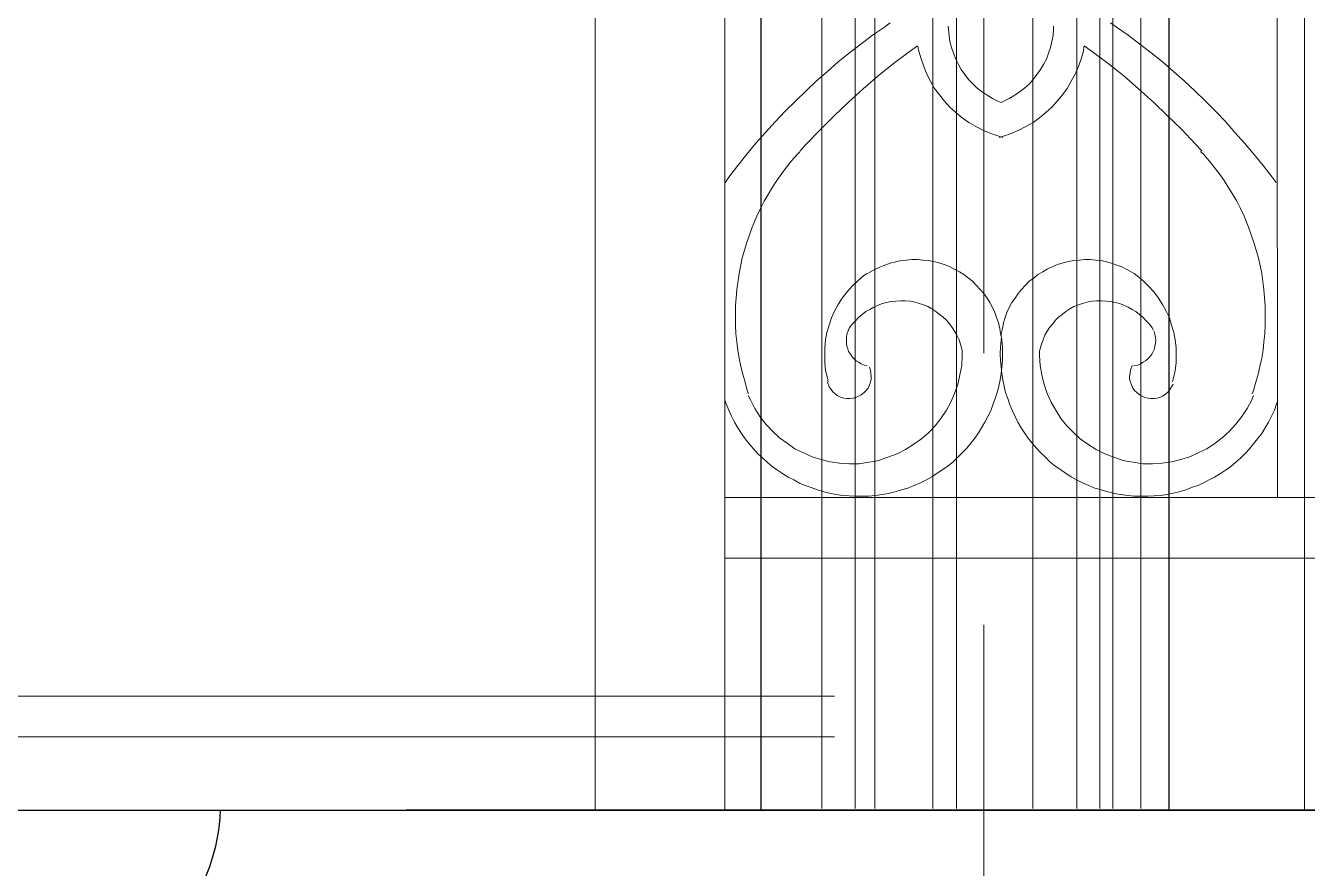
# Model space of a CAD drawing. Header units: millimetres. Extents: x -9564 to 494436, y -140371 to 4257.
# Drawn here: x 109.812 to 110.2838, y 116.9245 to 117.2346 of the extents above; entities that cross this region are included whole.
import ezdxf
from ezdxf.enums import TextEntityAlignment as Align

# ---------------------------------------------------------------- set-up
doc = ezdxf.new("R2010")
doc.units = ezdxf.units.MM
doc.header["$MEASUREMENT"] = 0
doc.linetypes.add('HIDDEN2', pattern=[0.1875, 0.125, -0.0625])
doc.linetypes.add('SLD-Solid', pattern=[0])
for name, color, linetype, lineweight in [('0.05', 252, 'Continuous', 5), ('09-Arsiran', 8, 'Continuous', 5), ('AS', 8, 'HIDDEN2', 5), ('DOOR OPENING', 4, 'SLD-Solid', 5), ('XR-KOP A3_MOZART$0$A-TXTKOP', 3, 'Continuous', 5)]:
    doc.layers.add(name, color=color, linetype=linetype, lineweight=lineweight)
doc.styles.add('HAND', font='ROMAND.SHX', dxfattribs={"width": 0.8, "height": 250})
doc.styles.add('XR-KOP A3_MOZART$0$ROMAND', font='romand.shx', dxfattribs={"height": 2, "bigfont": 'bigfont.shx'})

# ---------------------------------------------------------------- blocks, each defined once
blk = doc.blocks.new('list1')
for p, q in [((331.8055980674274, 201.6592235660553), (331.8055980674274, 198.9592235659134)), ((331.6554798918129, 199.6005266165346), (331.6554798918128, 198.9585264551488))]:
    blk.add_line(p, q)
at = {"layer": '09-Arsiran'}
for p, q in [((331.6778582495441, 201.7869633831278), (331.6778582495441, 198.9592235651025)), ((331.6901499198741, 201.7746717128143), (331.6901499198741, 198.9592235651191)), ((331.6973947253828, 201.7674269073304), (331.6973947253828, 198.9592235651439)), ((331.7187500325284, 201.7460716001744), (331.7187500325284, 198.9592235651337)), ((331.7274355655821, 201.7373860671305), (331.7274355655821, 198.9592235651435)), ((331.7555872937396, 201.709234338997), (331.7555980674274, 198.9592235651673)), ((331.7717086884767, 198.9592235651762), (331.7717086884767, 201.6931129442689)), ((331.78017806593, 201.6846435668244), (331.78017806593, 198.9592235651853)), ((331.7849443163693, 201.6798773163853), (331.7849443163693, 198.9592235659134)), ((331.7953183467238, 201.6695032865366), (331.7952778160196, 198.9592235659134)), ((331.7953183467238, 201.6695032865366), (331.7953183466249, 198.9592235656678))]:
    blk.add_line(p, q, dxfattribs=at)
blk = doc.blocks.new('j1')
at = {"layer": 'DOOR OPENING'}
for p, q in [((342.8303954313553, 201.6592235660553), (342.8303954313553, 198.9585264548883)), ((342.8803954306989, 201.609223565752), (342.8803954306989, 198.9585264547662))]:
    blk.add_line(p, q, dxfattribs=at)
blk = doc.blocks.new('DRHRH')
at = {"layer": '0.05'}
for p, q in [((669.2582979691585, -24.85742022893371), (669.2582979691585, -36.88997646327428)), ((669.8972698563882, -36.88997646327428), (669.8972698563882, -24.85742022893371)), ((669.8972698563882, -35.34618492047682), (669.8972698563882, -24.85742022893371)), ((672.6271806705188, -35.34618492047682), (672.620467982704, -24.85742022893371)), ((670.6858206928343, -33.02283500981366), (670.6276862832726, -33.06298448221204)), ((670.71482457037, -33.00269694637055), (670.6858206928343, -33.02283500981366)), ((671.000810402157, -33.01827544827941), (671.0030901829239, -33.03398060467504)), ((671.0030901829239, -33.03398060467504), (671.0052433092039, -33.06526426297918)), ((671.5190805632126, -33.06526426297918), (671.5213603439804, -33.03398060467504)), ((671.5213603439804, -33.03398060467504), (671.5213603439804, -33.01827544827941)), ((671.8319171462579, -33.02283500981366), (671.8027866142327, -33.00269694637055)), ((671.8899249013327, -33.06298448221204), (671.8319171462579, -33.02283500981366)), ((670.6276862832726, -33.06298448221204), (670.5696785281978, -33.10769351614505)), ((671.0052433092039, -33.06526426297918), (671.0098028707387, -33.09426814051656)), ((671.0098028707387, -33.09426814051656), (671.0165155585535, -33.12327201805357)), ((671.5057818420735, -33.12327201805357), (671.5123678754014, -33.09426814051656)), ((671.5123678754014, -33.09426814051656), (671.5190805632126, -33.06526426297918)), ((671.9480593108945, -33.10769351614505), (671.8899249013327, -33.06298448221204)), ((670.5138238994039, -33.15012276931057), (670.457969270609, -33.19483180324357)), ((670.5696785281978, -33.10769351614505), (670.5138238994039, -33.15012276931057)), ((670.8086755452848, -33.14568986226345), (670.7305297267665, -33.20369761733784)), ((670.84895167217, -33.11655933023931), (670.8086755452848, -33.14568986226345)), ((670.85110479845, -33.11883911100645), (670.8556643599848, -33.14125695521631)), ((670.8556643599848, -33.14125695521631), (670.8668099548465, -33.17912664684795)), ((671.0165155585535, -33.12327201805357), (671.0276611534152, -33.15240255007768)), ((671.0276611534152, -33.15240255007768), (671.0388067482743, -33.18140642761506)), ((671.4856437786291, -33.18140642761506), (671.4967893734918, -33.15240255007768)), ((671.4967893734918, -33.15240255007768), (671.5057818420735, -33.12327201805357)), ((671.6576405720605, -33.17912664684795), (671.6687861669222, -33.14125695521631)), ((671.6687861669222, -33.14125695521631), (671.6710659476892, -33.11883911100645)), ((671.7134952008544, -33.14568986226345), (671.6732190739701, -33.11655933023931)), ((671.79164101937, -33.20369761733784), (671.7134952008544, -33.14568986226345)), ((672.0039139396856, -33.15012276931057), (671.9480593108945, -33.10769351614505)), ((672.0597685684804, -33.19483180324357), (672.0039139396856, -33.15012276931057)), ((670.457969270609, -33.19483180324357), (670.4043944225821, -33.24169396345658)), ((670.7305297267665, -33.20369761733784), (670.6545370345282, -33.26411180766647)), ((670.8668099548465, -33.17912664684795), (670.8802353304734, -33.21712299296635)), ((670.8802353304734, -33.21712299296635), (670.895813832383, -33.2551193390851)), ((671.0388067482743, -33.18140642761506), (671.0522321239039, -33.20825717887209)), ((671.0522321239039, -33.20825717887209), (671.0656574995326, -33.23282814936195)), ((671.4565132466066, -33.23282814936195), (671.4722184030004, -33.20825717887209)), ((671.4722184030004, -33.20825717887209), (671.4856437786291, -33.18140642761506)), ((671.6286366945212, -33.2551193390851), (671.6442151964309, -33.21712299296635)), ((671.6442151964309, -33.21712299296635), (671.6576405720605, -33.17912664684795)), ((671.8676337116083, -33.26411180766647), (671.79164101937, -33.20369761733784)), ((672.1133434165074, -33.24169396345658), (672.0597685684804, -33.19483180324357)), ((670.3506929200682, -33.28868277815636), (670.2993978528082, -33.33782471913648)), ((670.4043944225821, -33.24169396345658), (670.3506929200682, -33.28868277815636)), ((670.6545370345282, -33.26411180766647), (670.5808241230604, -33.32883225055511)), ((670.895813832383, -33.2551193390851), (670.9136721150596, -33.29083590443636)), ((670.9136721150596, -33.29083590443636), (670.9338101785004, -33.3266791242751)), ((671.0656574995326, -33.23282814936195), (671.08351578221, -33.25739911985221)), ((671.08351578221, -33.25739911985221), (671.1013740648839, -33.2819700903421)), ((671.1013740648839, -33.2819700903421), (671.1236652546074, -33.30426128006485)), ((671.4006586178127, -33.30426128006485), (671.4207966812535, -33.2819700903421)), ((671.4207966812535, -33.2819700903421), (671.43865496393, -33.25739911985221)), ((671.43865496393, -33.25739911985221), (671.4565132466066, -33.23282814936195)), ((671.588360567637, -33.3266791242751), (671.6084986310805, -33.29083590443636)), ((671.6084986310805, -33.29083590443636), (671.6286366945212, -33.2551193390851)), ((671.9413466230797, -33.32883225055511), (671.8676337116083, -33.26411180766647)), ((672.167044919024, -33.28868277815636), (672.1133434165074, -33.24169396345658)), ((672.2183399862813, -33.33782471913648), (672.167044919024, -33.28868277815636)), ((670.2993978528082, -33.33782471913648), (670.2479761310613, -33.3869666601166)), ((670.5808241230604, -33.32883225055511), (670.509390992356, -33.39367934793086)), ((670.9338101785004, -33.3266791242751), (670.9583811489917, -33.35783612809212)), ((671.1236652546074, -33.30426128006485), (671.1438033180482, -33.32439934350796)), ((671.1438033180482, -33.32439934350796), (671.1683742885396, -33.34225762618362)), ((671.1683742885396, -33.34225762618362), (671.1929452590282, -33.36011590885926)), ((671.3292254871083, -33.36011590885926), (671.3537964575996, -33.34225762618362)), ((671.3537964575996, -33.34225762618362), (671.3783674280883, -33.32439934350796)), ((671.3783674280883, -33.32439934350796), (671.4006586178127, -33.30426128006485)), ((671.5660693779153, -33.35783612809212), (671.588360567637, -33.3266791242751)), ((672.0150595345474, -33.39367934793086), (671.9413466230797, -33.32883225055511)), ((672.269761708031, -33.3869666601166), (672.2183399862813, -33.33782471913648)), ((670.2479761310613, -33.3869666601166), (670.1965544093143, -33.43826172737639)), ((670.509390992356, -33.39367934793086), (670.4378312071656, -33.46067957158664)), ((670.9583811489917, -33.35783612809212), (670.9829521194804, -33.38911978639663)), ((670.9829521194804, -33.38911978639663), (671.0098028707387, -33.41825031842075)), ((671.0098028707387, -33.41825031842075), (671.0388067482743, -33.44497441519064)), ((671.1929452590282, -33.36011590885926), (671.2197960102865, -33.37582106525485)), ((671.2197960102865, -33.37582106525485), (671.2465201070561, -33.38911978639663)), ((671.2465201070561, -33.38911978639663), (671.2622252634517, -33.39583247421086)), ((671.2622252634517, -33.39583247421086), (671.2756506390813, -33.38911978639663)), ((671.2756506390813, -33.38911978639663), (671.30237473585, -33.37582106525485)), ((671.30237473585, -33.37582106525485), (671.3292254871083, -33.36011590885926)), ((671.4833639978622, -33.44497441519064), (671.5123678754014, -33.41825031842075)), ((671.5123678754014, -33.41825031842075), (671.539218626657, -33.38911978639663)), ((671.539218626657, -33.38911978639663), (671.5660693779153, -33.35783612809212)), ((672.0843395389718, -33.46067957158664), (672.0150595345474, -33.39367934793086)), ((672.3211834297779, -33.43826172737639), (672.269761708031, -33.3869666601166)), ((670.1965544093143, -33.43826172737639), (670.1474124683343, -33.48968344912365)), ((670.4378312071656, -33.46067957158664), (670.3685512027448, -33.52995957600916)), ((671.0388067482743, -33.44497441519064), (671.0700904065804, -33.47182516644801)), ((671.0700904065804, -33.47182516644801), (671.1036538456508, -33.49411635617079)), ((671.4207966812535, -33.49411635617079), (671.4520803395596, -33.47182516644801)), ((671.4520803395596, -33.47182516644801), (671.4833639978622, -33.44497441519064)), ((672.1536195433953, -33.52767979524202), (672.0843395389718, -33.46067957158664)), ((672.3703253707579, -33.48968344912365), (672.3211834297779, -33.43826172737639)), ((670.0982705273543, -33.54338495163802), (670.0514083671421, -33.59695979966492)), ((670.1474124683343, -33.48968344912365), (670.0982705273543, -33.54338495163802)), ((670.3685512027448, -33.52995957600916), (670.3015509790882, -33.59911292594495)), ((671.1036538456508, -33.49411635617079), (671.137090630237, -33.51425441961354)), ((671.137090630237, -33.51425441961354), (671.1728071955874, -33.53211270228954)), ((671.1728071955874, -33.53211270228954), (671.2108035417048, -33.54781785868514)), ((671.3113672044317, -33.54781785868514), (671.3493635505527, -33.53211270228954)), ((671.3493635505527, -33.53211270228954), (671.3850801159031, -33.51425441961354)), ((671.3850801159031, -33.51425441961354), (671.4207966812535, -33.49411635617079)), ((672.2206197670482, -33.59911292594495), (672.1536195433953, -33.52767979524202)), ((672.417187530971, -33.54338495163802), (672.3703253707579, -33.48968344912365)), ((672.46417634567, -33.59695979966492), (672.417187530971, -33.54338495163802)), ((670.0514083671421, -33.59695979966492), (670.0066993332064, -33.65053464769218)), ((670.3015509790882, -33.59911292594495), (670.2702673207848, -33.63495614578366)), ((671.2108035417048, -33.54781785868514), (671.2510796685899, -33.56124323431365)), ((671.2510796685899, -33.56124323431365), (671.2710910775465, -33.56795592212791)), ((671.25323279487, -33.56795592212791), (671.2733708583144, -33.56124323431365)), ((671.2733708583144, -33.56124323431365), (671.3113672044317, -33.54781785868514)), ((672.2541832061213, -33.63495614578366), (672.2206197670482, -33.59911292594495)), ((672.5110385058822, -33.65053464769218), (672.46417634567, -33.59695979966492)), ((670.0066993332064, -33.65053464769218), (669.9619902992742, -33.70638927648656)), ((670.2546888188751, -33.65281442845929), (670.2278380676169, -33.68409808676381)), ((670.2702673207848, -33.6371092720637), (670.2546888188751, -33.65281442845929)), ((672.2630490202171, -33.65281442845929), (672.2474705183074, -33.6371092720637)), ((672.2898997714726, -33.68409808676381), (672.2630490202171, -33.65281442845929)), ((672.5557475398152, -33.70638927648656), (672.5110385058822, -33.65053464769218)), ((669.9619902992742, -33.70638927648656), (669.9172812653421, -33.76452368604808)), ((670.2032670971291, -33.71538174506793), (670.1786961266378, -33.74666540337208)), ((670.2278380676169, -33.68409808676381), (670.2032670971291, -33.71538174506793)), ((672.3144707419631, -33.71538174506793), (672.2898997714726, -33.68409808676381)), ((672.3390417124517, -33.74666540337208), (672.3144707419631, -33.71538174506793)), ((672.6004565737474, -33.76452368604808), (672.5557475398152, -33.70638927648656)), ((669.9172812653421, -33.76452368604808), (669.8972698563882, -33.79352756358509)), ((670.1541251561491, -33.7801021879566), (670.1339870927047, -33.81366562702783)), ((670.1786961266378, -33.74666540337208), (670.1541251561491, -33.7801021879566)), ((672.3636126829431, -33.7801021879566), (672.3390417124517, -33.74666540337208)), ((672.3837507463838, -33.81366562702783), (672.3636126829431, -33.7801021879566)), ((672.620467982704, -33.79124778281798), (672.6004565737474, -33.76452368604808)), ((670.1116959029839, -33.84938219237947), (670.0915578395395, -33.88294563145072)), ((670.1339870927047, -33.81366562702783), (670.1116959029839, -33.84938219237947)), ((672.4060419361083, -33.84938219237947), (672.3837507463838, -33.81366562702783)), ((672.4261799995527, -33.88294563145072), (672.4060419361083, -33.84938219237947)), ((670.073699556863, -33.91866219680236), (670.0558412741891, -33.95665854292074)), ((670.0915578395395, -33.88294563145072), (670.073699556863, -33.91866219680236)), ((672.4440382822265, -33.91866219680236), (672.4261799995527, -33.88294563145072)), ((672.4618965649031, -33.95665854292074), (672.4440382822265, -33.91866219680236)), ((670.0558412741891, -33.95665854292074), (670.0334234299787, -34.010233390948)), ((672.4841877546266, -34.010233390948), (672.4618965649031, -33.95665854292074)), ((670.0334234299787, -34.010233390948), (670.0066993332064, -34.08622608318515)), ((672.5110385058822, -34.08622608318515), (672.4841877546266, -34.010233390948)), ((670.0066993332064, -34.08622608318515), (669.9842814889987, -34.16209212093517)), ((672.5333296956067, -34.16209212093517), (672.5110385058822, -34.08622608318515)), ((669.9842814889987, -34.16209212093517), (669.968702987089, -34.24036459393943)), ((670.7685260728847, -34.17551749656369), (670.7416753216291, -34.18223018437794)), ((670.7930970433752, -34.17336437028368), (670.7685260728847, -34.17551749656369)), ((670.8221009209117, -34.17108458951654), (670.7930970433752, -34.17336437028368)), ((670.84895167217, -34.17108458951654), (670.8221009209117, -34.17108458951654)), ((670.8756757689387, -34.17336437028368), (670.84895167217, -34.17108458951654)), ((670.902526520197, -34.17551749656369), (670.8756757689387, -34.17336437028368)), ((670.9293772714525, -34.18007705809791), (670.902526520197, -34.17551749656369)), ((671.6219240067092, -34.17551749656369), (671.5950732554509, -34.18007705809791)), ((671.6486481034788, -34.17336437028368), (671.6219240067092, -34.17551749656369)), ((671.675498854737, -34.17108458951654), (671.6486481034788, -34.17336437028368)), ((671.7023496059926, -34.17108458951654), (671.675498854737, -34.17108458951654)), ((671.729073702764, -34.17336437028368), (671.7023496059926, -34.17108458951654)), ((671.7559244540196, -34.17551749656369), (671.729073702764, -34.17336437028368)), ((671.7827752052779, -34.18223018437794), (671.7559244540196, -34.17551749656369)), ((672.5490348520004, -34.24036459393943), (672.5333296956067, -34.16209212093517)), ((669.968702987089, -34.24036459393943), (669.9575573922273, -34.31851041245659)), ((670.5986824057343, -34.24036459393943), (670.5831039038274, -34.25151018880081)), ((670.6143875621299, -34.23365190612517), (670.6031153127813, -34.24036459393943)), ((670.6389585326212, -34.22022653049669), (670.6143875621299, -34.23365190612517)), ((670.6635295031099, -34.20908093563528), (670.6389585326212, -34.22022653049669)), ((670.6881004736013, -34.19793534077354), (670.6635295031099, -34.20908093563528)), ((670.71482457037, -34.18894287219217), (670.6881004736013, -34.19793534077354)), ((670.7416753216291, -34.18223018437794), (670.71482457037, -34.18894287219217)), ((670.9539482419439, -34.18678974591217), (670.9293772714525, -34.18007705809791)), ((670.9806723387126, -34.19565556000643), (670.9539482419439, -34.18678974591217)), ((671.0075230899718, -34.20464802858817), (670.9806723387126, -34.19565556000643)), ((671.0186686848335, -34.21136071640242), (671.0075230899718, -34.20464802858817)), ((671.0320940604595, -34.21794674972958), (671.0186686848335, -34.21136071640242)), ((671.0566650309509, -34.23137212535806), (671.0320940604595, -34.21794674972958)), ((671.0789562206753, -34.24479750098658), (671.0566650309509, -34.23137212535806)), ((671.4677854959525, -34.23137212535806), (671.4432145254648, -34.24479750098658)), ((671.490076685677, -34.21794674972958), (671.4677854959525, -34.23137212535806)), ((671.5035020613066, -34.21136071640242), (671.490076685677, -34.21794674972958)), ((671.5169274369352, -34.20464802858817), (671.5035020613066, -34.21136071640242)), ((671.5414984074239, -34.19565556000643), (671.5169274369352, -34.20464802858817)), ((671.5682225041926, -34.18678974591217), (671.5414984074239, -34.19565556000643)), ((671.5950732554509, -34.18007705809791), (671.5682225041926, -34.18678974591217)), ((671.8073461757665, -34.18894287219217), (671.7827752052779, -34.18223018437794)), ((671.8340702725379, -34.19793534077354), (671.8073461757665, -34.18894287219217)), ((671.8586412430266, -34.20680115486817), (671.8340702725379, -34.19793534077354)), ((671.8832122135179, -34.22022653049669), (671.8586412430266, -34.20680115486817)), ((671.9079098384934, -34.23365190612517), (671.8832122135179, -34.22022653049669)), ((671.9190554333552, -34.24036459393943), (671.9079098384934, -34.23365190612517)), ((671.9346339352649, -34.25151018880081), (671.9190554333552, -34.24036459393943)), ((672.5601804468622, -34.31851041245659), (672.5490348520004, -34.24036459393943)), ((670.5272492750325, -34.30293191054807), (670.5003985237743, -34.33193578808508)), ((670.5539733718022, -34.27608115929107), (670.5272492750325, -34.30293191054807)), ((670.5831039038274, -34.25151018880081), (670.5539733718022, -34.27608115929107)), ((671.1013740648839, -34.26265578366221), (671.0789562206753, -34.24479750098658)), ((671.1215121283274, -34.27836094005818), (671.1013740648839, -34.26265578366221)), ((671.1415235372813, -34.29837234901385), (671.1215121283274, -34.27836094005818)), ((671.1593818199578, -34.31851041245659), (671.1415235372813, -34.29837234901385)), ((671.3806472088552, -34.29837234901385), (671.3627889261786, -34.31851041245659)), ((671.4006586178127, -34.27836094005818), (671.3806472088552, -34.29837234901385)), ((671.4230764620204, -34.26265578366221), (671.4006586178127, -34.27836094005818)), ((671.4432145254648, -34.24479750098658), (671.4230764620204, -34.26265578366221)), ((671.9636378128005, -34.27608115929107), (671.9346339352649, -34.25151018880081)), ((671.9904885640597, -34.30293191054807), (671.9636378128005, -34.27608115929107)), ((672.0173393153152, -34.33193578808508), (671.9904885640597, -34.30293191054807)), ((669.9575573922273, -34.31851041245659), (669.9508447044152, -34.39893601174086)), ((670.4781073340534, -34.36093966562248), (670.457969270609, -34.3922233239266)), ((670.5003985237743, -34.33193578808508), (670.4781073340534, -34.36093966562248)), ((671.1773667571213, -34.33864847589933), (671.1593818199578, -34.31851041245659)), ((671.1929452590282, -34.36093966562248), (671.1773667571213, -34.33864847589933)), ((671.2063706346578, -34.38335750983234), (671.1929452590282, -34.36093966562248)), ((671.3315052678752, -34.36093966562248), (671.3158001114796, -34.38335750983234)), ((671.3470837697848, -34.33864847589933), (671.3315052678752, -34.36093966562248)), ((671.3627889261786, -34.31851041245659), (671.3470837697848, -34.33864847589933)), ((672.0396305050388, -34.36093966562248), (672.0173393153152, -34.33193578808508)), ((672.0597685684804, -34.3922233239266), (672.0396305050388, -34.36093966562248)), ((672.566893134677, -34.39893601174086), (672.5601804468622, -34.31851041245659)), ((669.9508447044152, -34.39893601174086), (669.9508447044152, -34.45707042130235)), ((670.4401109879325, -34.42578676299823), (670.4244058315387, -34.45922354758238)), ((670.457969270609, -34.3922233239266), (670.4401109879325, -34.42578676299823)), ((670.5942494986891, -34.42806654376534), (670.5763912160126, -34.44136526490675)), ((670.6143875621299, -34.41679429441649), (670.5942494986891, -34.42806654376534)), ((670.6343989710874, -34.40564869955512), (670.6143875621299, -34.41679429441649)), ((670.6545370345282, -34.39678288546085), (670.6343989710874, -34.40564869955512)), ((670.6768282242526, -34.38779041687948), (670.6545370345282, -34.39678288546085)), ((670.6969662876961, -34.38335750983234), (670.6768282242526, -34.38779041687948)), ((670.7193841319047, -34.37879794829811), (670.6969662876961, -34.38335750983234)), ((670.7416753216291, -34.37664482201808), (670.7193841319047, -34.37879794829811)), ((670.7662462921169, -34.37436504125097), (670.7416753216291, -34.37664482201808)), ((670.7885374818413, -34.37436504125097), (670.7662462921169, -34.37436504125097)), ((670.81310845233, -34.37664482201808), (670.7885374818413, -34.37436504125097)), ((670.8243807016786, -34.37879794829811), (670.81310845233, -34.37664482201808)), ((670.8355262965404, -34.38107772906523), (670.8243807016786, -34.37879794829811)), ((670.8578174862648, -34.38779041687948), (670.8355262965404, -34.38107772906523)), ((670.8802353304734, -34.39450310469371), (670.8578174862648, -34.38779041687948)), ((670.90024673943, -34.40336891878798), (670.8802353304734, -34.39450310469371)), ((670.9203848028735, -34.41464116813648), (670.90024673943, -34.40336891878798)), ((670.9405228663152, -34.42806654376534), (670.9203848028735, -34.41464116813648)), ((670.9583811489917, -34.44136526490675), (670.9405228663152, -34.42806654376534)), ((671.2197960102865, -34.40792848032223), (671.2063706346578, -34.38335750983234)), ((671.2309416051492, -34.43249945081246), (671.2197960102865, -34.40792848032223)), ((671.239807419244, -34.45707042130235), (671.2309416051492, -34.43249945081246)), ((671.2912291409909, -34.43249945081246), (671.2823633268961, -34.45707042130235)), ((671.30237473585, -34.40792848032223), (671.2912291409909, -34.43249945081246)), ((671.3158001114796, -34.38335750983234), (671.30237473585, -34.40792848032223)), ((671.5816478798222, -34.42806654376534), (671.5637895971483, -34.44136526490675)), ((671.6017859432657, -34.41464116813648), (671.5816478798222, -34.42806654376534)), ((671.6219240067092, -34.40336891878798), (671.6017859432657, -34.41464116813648)), ((671.6442151964309, -34.39450310469371), (671.6219240067092, -34.40336891878798)), ((671.6643532598744, -34.38779041687948), (671.6442151964309, -34.39450310469371)), ((671.6866444495961, -34.38107772906523), (671.6643532598744, -34.38779041687948)), ((671.7000698252257, -34.37879794829811), (671.6866444495961, -34.38107772906523)), ((671.7112154200875, -34.37664482201808), (671.7000698252257, -34.37879794829811)), ((671.7336332642988, -34.37436504125097), (671.7112154200875, -34.37664482201808)), ((671.7582042347865, -34.37436504125097), (671.7336332642988, -34.37436504125097)), ((671.780495424511, -34.37664482201808), (671.7582042347865, -34.37436504125097)), ((671.8027866142327, -34.37879794829811), (671.780495424511, -34.37664482201808)), ((671.8252044584431, -34.38335750983234), (671.8027866142327, -34.37879794829811)), ((671.8474956481648, -34.38779041687948), (671.8252044584431, -34.38335750983234)), ((671.8676337116083, -34.39678288546085), (671.8474956481648, -34.38779041687948)), ((671.8899249013327, -34.40564869955512), (671.8676337116083, -34.39678288546085)), ((671.9100629647735, -34.41679429441649), (671.8899249013327, -34.40564869955512)), ((671.9279212474501, -34.42806654376534), (671.9100629647735, -34.41679429441649)), ((671.9457795301266, -34.44136526490675), (671.9279212474501, -34.42806654376534)), ((672.077626851157, -34.42578676299823), (672.0597685684804, -34.3922233239266)), ((672.0933320075535, -34.45922354758238), (672.077626851157, -34.42578676299823)), ((672.566893134677, -34.45707042130235), (672.566893134677, -34.39893601174086)), ((669.9508447044152, -34.45707042130235), (669.9508447044152, -34.49721989370113)), ((670.4132602366769, -34.49506676742075), (670.4021146418152, -34.53078333277239)), ((670.4244058315387, -34.45922354758238), (670.4132602366769, -34.49506676742075)), ((670.5272492750325, -34.4905072058865), (670.5138238994039, -34.50849214304961)), ((670.5428277769422, -34.47264892321087), (670.5272492750325, -34.4905072058865)), ((670.558532933336, -34.45707042130235), (670.5428277769422, -34.47264892321087)), ((670.5763912160126, -34.44136526490675), (670.558532933336, -34.45707042130235)), ((670.9762394316683, -34.45479064053524), (670.9583811489917, -34.44136526490675)), ((670.9919445880621, -34.47049579693086), (670.9762394316683, -34.45479064053524)), ((671.0075230899718, -34.48835407960649), (670.9919445880621, -34.47049579693086)), ((671.0209484656004, -34.5062123622825), (671.0075230899718, -34.48835407960649)), ((671.248799887823, -34.48379451807227), (671.239807419244, -34.45707042130235)), ((671.2555125756378, -34.51064526932961), (671.248799887823, -34.48379451807227)), ((671.2733708583144, -34.48379451807227), (671.2689379512665, -34.51064526932961)), ((671.2823633268961, -34.45707042130235), (671.2733708583144, -34.48379451807227)), ((671.5169274369352, -34.48835407960649), (671.5012222805387, -34.5062123622825)), ((671.5303528125621, -34.47049579693086), (671.5169274369352, -34.48835407960649)), ((671.5459313144718, -34.45479064053524), (671.5303528125621, -34.47049579693086)), ((671.5637895971483, -34.44136526490675), (671.5459313144718, -34.45479064053524)), ((671.9636378128005, -34.45707042130235), (671.9457795301266, -34.44136526490675)), ((671.979342969197, -34.47264892321087), (671.9636378128005, -34.45707042130235)), ((671.9949214711066, -34.4905072058865), (671.979342969197, -34.47264892321087)), ((672.0083468467335, -34.50849214304961), (671.9949214711066, -34.4905072058865)), ((672.1044776024153, -34.49506676742075), (672.0933320075535, -34.45922354758238)), ((672.1156231972743, -34.53078333277239), (672.1044776024153, -34.49506676742075)), ((672.566893134677, -34.49721989370113), (672.566893134677, -34.45707042130235)), ((669.9508447044152, -34.49721989370113), (669.9529978306925, -34.53749602058662)), ((669.9529978306925, -34.53749602058662), (669.9575573922273, -34.5776454929854)), ((670.4021146418152, -34.53078333277239), (670.3954019540004, -34.56649989812365)), ((670.5003985237743, -34.53964914686665), (670.4981187430074, -34.55535430326225)), ((670.4981187430074, -34.55535430326225), (670.4981187430074, -34.56877967889076)), ((670.509390992356, -34.51963773791098), (670.5003985237743, -34.53964914686665)), ((670.5138238994039, -34.50849214304961), (670.5071112115891, -34.51963773791098)), ((671.0320940604595, -34.52407064495813), (671.0209484656004, -34.5062123622825)), ((671.0432396553222, -34.54420870840087), (671.0320940604595, -34.52407064495813)), ((671.0543852501839, -34.56649989812365), (671.0432396553222, -34.54420870840087)), ((671.2599454826848, -34.53749602058662), (671.2555125756378, -34.51064526932961)), ((671.2622252634517, -34.55092139621513), (671.2599454826848, -34.53749602058662)), ((671.2689379512665, -34.51064526932961), (671.2622252634517, -34.53749602058662)), ((671.2622252634517, -34.53749602058662), (671.2622252634517, -34.55092139621513)), ((671.2645050442195, -34.55307452249514), (671.2622252634517, -34.56877967889076)), ((671.2666581704996, -34.56877967889076), (671.2645050442195, -34.55307452249514)), ((671.4789310908152, -34.54420870840087), (671.4699386222335, -34.56649989812365)), ((671.490076685677, -34.52407064495813), (671.4789310908152, -34.54420870840087)), ((671.5012222805387, -34.5062123622825), (671.490076685677, -34.52407064495813)), ((672.0150595345474, -34.51963773791098), (672.0083468467335, -34.50849214304961)), ((672.0217722223622, -34.53964914686665), (672.0173393153152, -34.52635042572524)), ((672.0240520031291, -34.55535430326225), (672.0217722223622, -34.53964914686665)), ((672.0262051294101, -34.56877967889076), (672.0240520031291, -34.55535430326225)), ((672.1223358850891, -34.56649989812365), (672.1156231972743, -34.53078333277239)), ((672.5601804468622, -34.5776454929854), (672.5646133539101, -34.53749602058662)), ((672.5646133539101, -34.53749602058662), (672.566893134677, -34.49721989370113)), ((669.9575573922273, -34.5776454929854), (669.9619902992742, -34.61792161987088)), ((669.9619902992742, -34.61792161987088), (669.968702987089, -34.65807109226967)), ((670.3954019540004, -34.56649989812365), (670.3909690469525, -34.6044962442424)), ((670.3909690469525, -34.6044962442424), (670.3909690469525, -34.64249259036077)), ((670.4981187430074, -34.56877967889076), (670.4981187430074, -34.58435818079965)), ((670.4981187430074, -34.58435818079965), (670.5003985237743, -34.59778355642814)), ((670.5003985237743, -34.59778355642814), (670.5048314308222, -34.61120893205666)), ((670.5048314308222, -34.61120893205666), (670.509390992356, -34.62463430768514)), ((671.0610979379987, -34.58891774233388), (671.0543852501839, -34.56649989812365)), ((671.0678106258135, -34.61120893205666), (671.0610979379987, -34.58891774233388)), ((671.0700904065804, -34.62235452691803), (671.0678106258135, -34.61120893205666)), ((671.0700904065804, -34.64464571664115), (671.0700904065804, -34.62007474615092)), ((671.2599454826848, -34.60221646347529), (671.2577923564047, -34.63577990254652)), ((671.2622252634517, -34.56877967889076), (671.2599454826848, -34.60221646347529)), ((671.2689379512665, -34.60221646347529), (671.2666581704996, -34.56877967889076)), ((671.2689379512665, -34.63577990254652), (671.2689379512665, -34.60221646347529)), ((671.4543601203266, -34.61120893205666), (671.4520803395596, -34.62235452691803)), ((671.4520803395596, -34.62007474615092), (671.4520803395596, -34.64464571664115)), ((671.4610728081414, -34.58891774233388), (671.4543601203266, -34.61120893205666)), ((671.4699386222335, -34.56649989812365), (671.4610728081414, -34.58891774233388)), ((672.0129064082673, -34.62463430768514), (672.0194924415953, -34.61120893205666)), ((672.0194924415953, -34.61120893205666), (672.0217722223622, -34.59778355642814)), ((672.0217722223622, -34.59778355642814), (672.0240520031291, -34.58435818079965)), ((672.0240520031291, -34.58435818079965), (672.0262051294101, -34.56877967889076)), ((672.126768792137, -34.6044962442424), (672.1223358850891, -34.56649989812365)), ((672.126768792137, -34.64249259036077), (672.126768792137, -34.6044962442424)), ((672.5490348520004, -34.65807109226967), (672.5557475398152, -34.61792161987088)), ((672.5557475398152, -34.61792161987088), (672.5601804468622, -34.5776454929854)), ((669.968702987089, -34.65807109226967), (669.9776954556708, -34.69834721915515)), ((670.3909690469525, -34.64249259036077), (670.3909690469525, -34.68048893647952)), ((670.3909690469525, -34.68048893647952), (670.3954019540004, -34.71848528259792)), ((670.509390992356, -34.62463430768514), (670.5182568064508, -34.63805968331366)), ((670.5182568064508, -34.63805968331366), (670.5272492750325, -34.65135840445541)), ((670.5272492750325, -34.65135840445541), (670.5361150891283, -34.66035087303678)), ((670.5361150891283, -34.66035087303678), (670.5472606839874, -34.67149646789815)), ((670.5472606839874, -34.67149646789815), (670.558532933336, -34.67820915571241)), ((670.558532933336, -34.67820915571241), (670.5718316544787, -34.68492184352667)), ((670.5718316544787, -34.68492184352667), (670.5852570301074, -34.69163453134092)), ((671.0678106258135, -34.69391431210803), (671.0700904065804, -34.64464571664115)), ((671.2577923564047, -34.63577990254652), (671.2599454826848, -34.66934334161814)), ((671.2599454826848, -34.66934334161814), (671.2622252634517, -34.70050034543519)), ((671.2666581704996, -34.70050034543519), (671.2689379512665, -34.66934334161814)), ((671.2689379512665, -34.66934334161814), (671.2689379512665, -34.63577990254652)), ((671.4520803395596, -34.64464571664115), (671.4543601203266, -34.69391431210803)), ((671.9369137160318, -34.69163453134092), (671.9503390916614, -34.68492184352667)), ((671.9503390916614, -34.68492184352667), (671.9636378128005, -34.67820915571241)), ((671.9636378128005, -34.67820915571241), (671.97491006215, -34.67149646789815)), ((671.97491006215, -34.67149646789815), (671.9860556570118, -34.66035087303678)), ((671.9860556570118, -34.66035087303678), (671.9972012518735, -34.65135840445541)), ((671.9972012518735, -34.65135840445541), (672.0061937204525, -34.63805968331366)), ((672.0061937204525, -34.63805968331366), (672.0129064082673, -34.62463430768514)), ((672.1223358850891, -34.71848528259792), (672.126768792137, -34.68048893647952)), ((672.126768792137, -34.68048893647952), (672.126768792137, -34.64249259036077)), ((672.5400423834215, -34.69834721915515), (672.5490348520004, -34.65807109226967)), ((669.9776954556708, -34.69834721915515), (669.9865612697656, -34.7363435652739)), ((669.9865612697656, -34.7363435652739), (669.9977068646283, -34.77649303767231)), ((670.3954019540004, -34.71848528259792), (670.4043944225821, -34.75420184794956)), ((670.5852570301074, -34.69163453134092), (670.6009621865012, -34.69391431210803)), ((670.6165406884109, -34.71620550183081), (670.612107781363, -34.7027801262023)), ((670.6188204691778, -34.73178400373968), (670.6165406884109, -34.71620550183081)), ((670.6211002499447, -34.7474891601353), (670.6188204691778, -34.73178400373968)), ((670.6211002499447, -34.76091453576379), (670.6211002499447, -34.7474891601353)), ((671.047799216856, -34.78763863253371), (671.0589448117187, -34.74077647232104)), ((671.0589448117187, -34.74077647232104), (671.0678106258135, -34.69391431210803)), ((671.2577923564047, -34.76534744281093), (671.2622252634517, -34.73406378450679)), ((671.2622252634517, -34.70050034543519), (671.2666581704996, -34.73406378450679)), ((671.2622252634517, -34.73406378450679), (671.2666581704996, -34.70050034543519)), ((671.2666581704996, -34.73406378450679), (671.2710910775465, -34.76534744281093)), ((671.4543601203266, -34.69391431210803), (671.4632259344187, -34.74077647232104)), ((671.4632259344187, -34.74077647232104), (671.4744981837673, -34.78763863253371)), ((671.8989173699117, -34.73178400373968), (671.8966375891448, -34.7474891601353)), ((671.8966375891448, -34.7474891601353), (671.8966375891448, -34.76091453576379)), ((671.9011971506786, -34.71620550183081), (671.8989173699117, -34.73178400373968)), ((671.9100629647735, -34.69391431210803), (671.9011971506786, -34.71620550183081)), ((671.9167756525883, -34.69606743838804), (671.9369137160318, -34.69163453134092)), ((672.1133434165074, -34.75420184794956), (672.1223358850891, -34.71848528259792)), ((672.5200309744639, -34.77649303767231), (672.5311765693266, -34.7363435652739)), ((672.5311765693266, -34.7363435652739), (672.5400423834215, -34.69834721915515)), ((669.9977068646283, -34.77649303767231), (670.0088524594873, -34.8167691645582)), ((670.4043944225821, -34.75420184794956), (670.40882732963, -34.7743399113923)), ((670.4043944225821, -34.77649303767231), (670.4132602366769, -34.79891088188253)), ((670.4132602366769, -34.79891088188253), (670.4222527052586, -34.81220960302394)), ((670.4222527052586, -34.81220960302394), (670.4311185193535, -34.82348185237242)), ((670.5964026249665, -34.8167691645582), (670.6053950935482, -34.80549691520969)), ((670.6053950935482, -34.80549691520969), (670.612107781363, -34.78991841330082)), ((670.612107781363, -34.78991841330082), (670.6165406884109, -34.77649303767231)), ((670.6165406884109, -34.77649303767231), (670.6211002499447, -34.76091453576379)), ((671.0320940604595, -34.83234766646669), (671.047799216856, -34.78763863253371)), ((671.2420872000109, -34.82791475941957), (671.2510796685899, -34.79663110111542)), ((671.2510796685899, -34.79663110111542), (671.2577923564047, -34.76534744281093)), ((671.2710910775465, -34.76534744281093), (671.2778037653613, -34.79663110111542)), ((671.2778037653613, -34.79663110111542), (671.2845164531761, -34.82791475941957)), ((671.4744981837673, -34.78763863253371), (671.490076685677, -34.83234766646669)), ((671.8966375891448, -34.76091453576379), (671.9011971506786, -34.77649303767231)), ((671.9011971506786, -34.77649303767231), (671.9056300577265, -34.78991841330082)), ((671.9056300577265, -34.78991841330082), (671.9123427455404, -34.80549691520969)), ((671.9123427455404, -34.80549691520969), (671.9212085596362, -34.8167691645582)), ((672.0866193197387, -34.82348185237242), (672.0954851338336, -34.81220960302394)), ((672.0954851338336, -34.81220960302394), (672.1044776024153, -34.79891088188253)), ((672.1044776024153, -34.79891088188253), (672.1111902902301, -34.78548550625368)), ((672.1089105094632, -34.7743399113923), (672.1133434165074, -34.75420184794956)), ((672.5087587251153, -34.8167691645582), (672.5200309744639, -34.77649303767231)), ((669.8994229826656, -34.86806423181832), (669.9038558897125, -34.88376938821395)), ((670.0088524594873, -34.8167691645582), (670.0155651473021, -34.83462744723383)), ((670.0134120210212, -34.84134013504806), (670.0245576158839, -34.86363132477084)), ((670.0245576158839, -34.86363132477084), (670.0468488056074, -34.90606057793673)), ((670.4311185193535, -34.82348185237242), (670.4422641142125, -34.83462744723383)), ((670.4422641142125, -34.83462744723383), (670.4556894898421, -34.84349326132809)), ((670.4556894898421, -34.84349326132809), (670.4691148654717, -34.85020594914232)), ((670.4691148654717, -34.85020594914232), (670.4848200218673, -34.85476551067657)), ((670.4848200218673, -34.85476551067657), (670.5003985237743, -34.85691863695658)), ((670.5003985237743, -34.85691863695658), (670.5159770256839, -34.85691863695658)), ((670.5159770256839, -34.85691863695658), (670.5316821820804, -34.85476551067657)), ((670.5316821820804, -34.85476551067657), (670.54510755771, -34.85248572990946)), ((670.54510755771, -34.85248572990946), (670.558532933336, -34.8457730420952)), ((670.558532933336, -34.8457730420952), (670.5718316544787, -34.83906035428095)), ((670.5718316544787, -34.83906035428095), (670.5852570301074, -34.82791475941957)), ((670.5852570301074, -34.82791475941957), (670.5964026249665, -34.8167691645582)), ((670.9919445880621, -34.9150530465181), (671.0142357777856, -34.87477691963258)), ((671.0142357777856, -34.87477691963258), (671.0320940604595, -34.83234766646669)), ((671.2219491365674, -34.8882022952611), (671.2332213859161, -34.85691863695658)), ((671.2332213859161, -34.85691863695658), (671.2420872000109, -34.82791475941957)), ((671.2845164531761, -34.82791475941957), (671.2956620480379, -34.85691863695658)), ((671.2956620480379, -34.85691863695658), (671.3046545166169, -34.8882022952611)), ((671.490076685677, -34.83234766646669), (671.5102147491205, -34.87477691963258)), ((671.5102147491205, -34.87477691963258), (671.5325059388422, -34.9150530465181)), ((671.9212085596362, -34.8167691645582), (671.9324808089848, -34.82791475941957)), ((671.9324808089848, -34.82791475941957), (671.9457795301266, -34.83906035428095)), ((671.9457795301266, -34.83906035428095), (671.9592049057535, -34.8457730420952)), ((671.9592049057535, -34.8457730420952), (671.9726302813822, -34.85248572990946)), ((671.9726302813822, -34.85248572990946), (671.9860556570118, -34.85476551067657)), ((671.9860556570118, -34.85476551067657), (672.0016341589187, -34.85691863695658)), ((672.0016341589187, -34.85691863695658), (672.0173393153152, -34.85691863695658)), ((672.0173393153152, -34.85691863695658), (672.0329178172249, -34.85476551067657)), ((672.0329178172249, -34.85476551067657), (672.0486229736205, -34.85020594914232)), ((672.0486229736205, -34.85020594914232), (672.0620483492473, -34.84349326132809)), ((672.0620483492473, -34.84349326132809), (672.0753470703901, -34.83462744723383)), ((672.0753470703901, -34.83462744723383), (672.0866193197387, -34.82348185237242)), ((672.4774750668128, -34.90606057793673), (672.4998929110204, -34.86363132477084)), ((672.4998929110204, -34.86363132477084), (672.5087587251153, -34.84134013504806)), ((672.5020460373005, -34.83462744723383), (672.5087587251153, -34.8167691645582)), ((672.6227477634718, -34.88376938821395), (672.6294604512857, -34.86806423181832)), ((669.9038558897125, -34.88376938821395), (669.9172812653421, -34.9150530465181)), ((669.9172812653421, -34.9150530465181), (669.9307066409717, -34.94405692405547)), ((670.0468488056074, -34.90606057793673), (670.071419776096, -34.94633670482258)), ((670.9650938368065, -34.95520251891685), (670.9919445880621, -34.9150530465181)), ((671.1973781660761, -34.94633670482258), (671.2108035417048, -34.9172061727981)), ((671.2108035417048, -34.9172061727981), (671.2219491365674, -34.8882022952611)), ((671.3046545166169, -34.8882022952611), (671.3180798922465, -34.9172061727981)), ((671.3180798922465, -34.9172061727981), (671.3315052678752, -34.94633670482258)), ((671.5325059388422, -34.9150530465181), (671.5570769093335, -34.95520251891685)), ((672.4507509700404, -34.94633670482258), (672.4774750668128, -34.90606057793673)), ((672.5981767929804, -34.94405692405547), (672.6116021686091, -34.9150530465181)), ((672.6116021686091, -34.9150530465181), (672.6227477634718, -34.88376938821395)), ((669.9307066409717, -34.94405692405547), (669.9464117973673, -34.97306080159248)), ((669.9464117973673, -34.97306080159248), (669.9619902992742, -35.00219133361659)), ((669.9619902992742, -35.00219133361659), (669.9798485819508, -35.02891543038686)), ((670.071419776096, -34.94633670482258), (670.1005503081212, -34.98433305094096)), ((670.1005503081212, -34.98433305094096), (670.1339870927047, -35.01776983552548)), ((670.9048063009648, -35.02448252333974), (670.9360899592673, -34.99104573875522)), ((670.9360899592673, -34.99104573875522), (670.9650938368065, -34.95520251891685)), ((671.150516005863, -35.02676230410685), (671.1660945077726, -35.00219133361659)), ((671.1660945077726, -35.00219133361659), (671.1817996641691, -34.97306080159248)), ((671.1817996641691, -34.97306080159248), (671.1973781660761, -34.94633670482258)), ((671.3315052678752, -34.94633670482258), (671.3449306435048, -34.97306080159248)), ((671.3449306435048, -34.97306080159248), (671.3605091454117, -35.00219133361659)), ((671.3605091454117, -35.00219133361659), (671.3783674280883, -35.02676230410685)), ((671.5570769093335, -34.95520251891685), (671.586207441356, -34.99104573875522)), ((671.586207441356, -34.99104573875522), (671.6196442259422, -35.02448252333974)), ((672.3904634341986, -35.01776983552548), (672.421620438018, -34.98433305094096)), ((672.421620438018, -34.98433305094096), (672.4507509700404, -34.94633670482258)), ((672.5490348520004, -35.02891543038686), (672.566893134677, -35.00219133361659)), ((672.566893134677, -35.00219133361659), (672.5824716365867, -34.97306080159248)), ((672.5824716365867, -34.97306080159248), (672.5981767929804, -34.94405692405547)), ((669.9798485819508, -35.02891543038686), (669.9977068646283, -35.05576618164386)), ((669.9977068646283, -35.05576618164386), (670.017844928069, -35.08033715213375)), ((670.1339870927047, -35.01776983552548), (670.1675505317778, -35.05133327459674)), ((670.1675505317778, -35.05133327459674), (670.205546877896, -35.07805737136664)), ((670.8310933894934, -35.08261693290086), (670.8689630811239, -35.05576618164386)), ((670.8689630811239, -35.05576618164386), (670.9048063009648, -35.02448252333974)), ((671.1125196597457, -35.07805737136664), (671.1326577231891, -35.05348640087675)), ((671.1326577231891, -35.05348640087675), (671.150516005863, -35.02676230410685)), ((671.3783674280883, -35.02676230410685), (671.3962257107648, -35.05348640087675)), ((671.3962257107648, -35.05348640087675), (671.4163637742056, -35.07805737136664)), ((671.6196442259422, -35.02448252333974), (671.6532076650126, -35.05576618164386)), ((671.6532076650126, -35.05576618164386), (671.6912040111299, -35.08261693290086)), ((672.318903649011, -35.07805737136664), (672.3546202143614, -35.05133327459674)), ((672.3546202143614, -35.05133327459674), (672.3904634341986, -35.01776983552548)), ((672.5087587251153, -35.08033715213375), (672.5288967885597, -35.05576618164386)), ((672.5288967885597, -35.05576618164386), (672.5490348520004, -35.02891543038686)), ((670.017844928069, -35.08033715213375), (670.0401361177926, -35.10490812262401)), ((670.0401361177926, -35.10490812262401), (670.0602741812343, -35.1294790931139)), ((670.0602741812343, -35.1294790931139), (670.0848451517256, -35.15189693732376)), ((670.205546877896, -35.07805737136664), (670.2435432240134, -35.10490812262401)), ((670.2435432240134, -35.10490812262401), (670.2859724771786, -35.12504618606675)), ((670.2859724771786, -35.12504618606675), (670.3284017303465, -35.1451842495095)), ((670.7036789755109, -35.14733737578953), (670.748388009443, -35.1294790931139)), ((670.748388009443, -35.1294790931139), (670.7908172626082, -35.10934102967113)), ((670.7908172626082, -35.10934102967113), (670.8310933894934, -35.08261693290086)), ((671.047799216856, -35.14733737578953), (671.0700904065804, -35.12504618606675)), ((671.0700904065804, -35.12504618606675), (671.0923815963013, -35.1026283418569)), ((671.0923815963013, -35.1026283418569), (671.1125196597457, -35.07805737136664)), ((671.4163637742056, -35.07805737136664), (671.43650183765, -35.1026283418569)), ((671.43650183765, -35.1026283418569), (671.4587930273735, -35.12504618606675)), ((671.4587930273735, -35.12504618606675), (671.4810842170953, -35.14733737578953)), ((671.6912040111299, -35.08261693290086), (671.7313534835309, -35.10934102967113)), ((671.7313534835309, -35.10934102967113), (671.7737827366961, -35.1294790931139)), ((671.7737827366961, -35.1294790931139), (671.8184917706283, -35.14733737578953)), ((672.1937690157927, -35.1451842495095), (672.2361982689579, -35.12504618606675)), ((672.2361982689579, -35.12504618606675), (672.2787541766099, -35.10490812262401)), ((672.2787541766099, -35.10490812262401), (672.318903649011, -35.07805737136664)), ((672.4440382822265, -35.15189693732376), (672.4663294719501, -35.1294790931139)), ((672.4663294719501, -35.1294790931139), (672.4887473161614, -35.10490812262401)), ((672.4887473161614, -35.10490812262401), (672.5087587251153, -35.08033715213375)), ((670.0848451517256, -35.15189693732376), (670.107262995936, -35.17190834627976)), ((670.107262995936, -35.17190834627976), (670.1318339664247, -35.19204640972254)), ((670.1318339664247, -35.19204640972254), (670.1585580631961, -35.20990469239817)), ((670.3284017303465, -35.1451842495095), (670.3731107642786, -35.15848297065091)), ((670.3731107642786, -35.15848297065091), (670.4176931437248, -35.16975521999976)), ((670.4176931437248, -35.16975521999976), (670.4646819584239, -35.17646790781401)), ((670.4646819584239, -35.17646790781401), (670.5138238994039, -35.17862103409402)), ((670.5138238994039, -35.17862103409402), (670.560686059616, -35.17862103409402)), ((670.560686059616, -35.17862103409402), (670.609828000596, -35.17190834627976)), ((670.609828000596, -35.17190834627976), (670.6343989710874, -35.16747543923265)), ((670.6343989710874, -35.16747543923265), (670.6568168152951, -35.16304253218516)), ((670.6568168152951, -35.16304253218516), (670.7036789755109, -35.14733737578953)), ((670.9739596509014, -35.20762491163103), (671.000810402157, -35.1897666289554)), ((671.000810402157, -35.1897666289554), (671.0253813726483, -35.16975521999976)), ((671.0253813726483, -35.16975521999976), (671.047799216856, -35.14733737578953)), ((671.4810842170953, -35.14733737578953), (671.5035020613066, -35.16975521999976)), ((671.5035020613066, -35.16975521999976), (671.5280730317943, -35.1897666289554)), ((671.5280730317943, -35.1897666289554), (671.5549237830535, -35.20762491163103)), ((671.8184917706283, -35.14733737578953), (671.8653539308414, -35.16304253218516)), ((671.8653539308414, -35.16304253218516), (671.8899249013327, -35.16747543923265)), ((671.8899249013327, -35.16747543923265), (671.9144958718214, -35.17190834627976)), ((671.9144958718214, -35.17190834627976), (671.9614846865204, -35.17862103409402)), ((671.9614846865204, -35.17862103409402), (672.0106266275004, -35.17862103409402)), ((672.0106266275004, -35.17862103409402), (672.0574887877126, -35.17646790781401)), ((672.0574887877126, -35.17646790781401), (672.1044776024153, -35.16975521999976)), ((672.1044776024153, -35.16975521999976), (672.1491866363474, -35.15848297065091)), ((672.1491866363474, -35.15848297065091), (672.1937690157927, -35.1451842495095)), ((672.3703253707579, -35.20990469239817), (672.3970494675266, -35.19204640972254)), ((672.3970494675266, -35.19204640972254), (672.421620438018, -35.17190834627976)), ((672.421620438018, -35.17190834627976), (672.4440382822265, -35.15189693732376)), ((670.1585580631961, -35.20990469239817), (670.1831290336847, -35.2277629750738)), ((670.1831290336847, -35.2277629750738), (670.209979784943, -35.2456212577498)), ((670.209979784943, -35.2456212577498), (670.2389836624795, -35.25904663337829)), ((670.8935340516152, -35.25904663337829), (670.9203848028735, -35.24346813146977)), ((670.9203848028735, -35.24346813146977), (670.9472355541291, -35.22560984879377)), ((670.9472355541291, -35.22560984879377), (670.9739596509014, -35.20762491163103)), ((671.5549237830535, -35.20762491163103), (671.5794947535412, -35.22560984879377)), ((671.5794947535412, -35.22560984879377), (671.6084986310805, -35.24346813146977)), ((671.6084986310805, -35.24346813146977), (671.635349382336, -35.25904663337829)), ((672.2898997714726, -35.25904663337829), (672.316623868244, -35.2456212577498)), ((672.316623868244, -35.2456212577498), (672.3457544002665, -35.2277629750738)), ((672.3457544002665, -35.2277629750738), (672.3703253707579, -35.20990469239817)), ((670.2389836624795, -35.25904663337829), (670.2658344137378, -35.27475178977392)), ((670.2658344137378, -35.27475178977392), (670.2948382912734, -35.28589738463529)), ((670.2948382912734, -35.28589738463529), (670.3239688232995, -35.29704297949667)), ((670.3239688232995, -35.29704297949667), (670.3551258271152, -35.30818857435807)), ((670.3551258271152, -35.30818857435807), (670.3864094854187, -35.31718104293978)), ((670.3864094854187, -35.31718104293978), (670.4155400174438, -35.32389373075404)), ((670.7238170389517, -35.32161394998693), (670.7393955408613, -35.31718104293978)), ((670.7393955408613, -35.31718104293978), (670.7706791991648, -35.30818857435807)), ((670.7706791991648, -35.30818857435807), (670.8019628574709, -35.29932276026381)), ((670.8019628574709, -35.29932276026381), (670.8332465157735, -35.28589738463529)), ((670.8332465157735, -35.28589738463529), (670.8645301740796, -35.2724720090068)), ((670.8645301740796, -35.2724720090068), (670.8935340516152, -35.25904663337829)), ((671.635349382336, -35.25904663337829), (671.6643532598744, -35.2724720090068)), ((671.6643532598744, -35.2724720090068), (671.6956369181778, -35.28589738463529)), ((671.6956369181778, -35.28589738463529), (671.724640795717, -35.29932276026381)), ((671.724640795717, -35.29932276026381), (671.7559244540196, -35.30818857435807)), ((671.7559244540196, -35.30818857435807), (671.7894878930899, -35.31718104293978)), ((671.7894878930899, -35.31718104293978), (671.8050663949996, -35.32161394998693)), ((672.1111902902301, -35.32389373075404), (672.1424739485326, -35.31718104293978)), ((672.1424739485326, -35.31718104293978), (672.173757606836, -35.30818857435807)), ((672.173757606836, -35.30818857435807), (672.2027614843744, -35.29704297949667)), ((672.2027614843744, -35.29704297949667), (672.2340451426778, -35.28589738463529)), ((672.2340451426778, -35.28589738463529), (672.2607692394492, -35.27475178977392)), ((672.2607692394492, -35.27475178977392), (672.2898997714726, -35.25904663337829)), ((680.6585950040869, -35.33947223266256), (669.8972698563882, -35.34618492047682)), ((691.4244797133222, -35.34618492047682), (669.8972698563882, -35.34618492047682)), ((691.4244797133222, -35.34618492047682), (669.8972698563882, -35.34618492047682)), ((669.8972698563882, -35.34618492047682), (669.8972698563882, -35.64559612789111)), ((670.4155400174438, -35.32389373075404), (670.4468236757473, -35.33060641856829)), ((670.4468236757473, -35.33060641856829), (670.4802604603335, -35.33503932561544)), ((670.4802604603335, -35.33503932561544), (670.511544118637, -35.33731910638255)), ((670.511544118637, -35.33731910638255), (670.5428277769422, -35.33947223266256)), ((670.5428277769422, -35.33947223266256), (670.5763912160126, -35.33947223266256)), ((670.5763912160126, -35.33947223266256), (670.607674874316, -35.33947223266256)), ((670.607674874316, -35.33947223266256), (670.6411116589022, -35.33503932561544)), ((670.6411116589022, -35.33503932561544), (670.6746750979726, -35.33060641856829)), ((670.6746750979726, -35.33060641856829), (670.7059587562778, -35.32604685703407)), ((670.7059587562778, -35.32604685703407), (670.7238170389517, -35.32161394998693)), ((671.8050663949996, -35.32161394998693), (671.8207715513961, -35.32604685703407)), ((671.8207715513961, -35.32604685703407), (671.8542083359796, -35.33060641856829)), ((671.8542083359796, -35.33060641856829), (671.8877717750527, -35.33503932561544)), ((671.8877717750527, -35.33503932561544), (671.9190554333552, -35.33947223266256)), ((671.9190554333552, -35.33947223266256), (671.9524922179387, -35.33947223266256)), ((671.9524922179387, -35.33947223266256), (671.9860556570118, -35.33947223266256)), ((671.9860556570118, -35.33947223266256), (672.0173393153152, -35.33731910638255)), ((672.0173393153152, -35.33731910638255), (672.0486229736205, -35.33503932561544)), ((672.0486229736205, -35.33503932561544), (672.0799066319239, -35.33060641856829)), ((672.0799066319239, -35.33060641856829), (672.1111902902301, -35.32389373075404)), ((669.8972698563882, -35.64559612789111), (691.4244797133222, -35.64559612789111)), ((669.2582979691585, -36.88997646327428), (669.8972698563882, -36.88997646327428))]:
    blk.add_line(p, q, dxfattribs=at)
blk = doc.blocks.new('A$C2a879c63')
for p, q in [((136.4795633355833, 15.64006268252993), (146.1082548279414, 15.64006268252766)), ((138.7985235583313, 15.64006268252891), (140.7985235583313, 15.64006268252891)), ((139.3610906572853, 15.64006268137851), (138.8669239906187, 15.64006268258564))]:
    blk.add_line(p, q)
blk.add_lwpolyline([(138.9572735583313, 14.84006268252895), (138.9310310715835, 14.84006268252892), (138.9310310715834, 14.86927156800428, 0.3649802613486529), (138.8644693698307, 14.9483100588798, -0.7419223053457936), (138.861818192519, 15.00414765232725, 0.6652802153662305), (138.865308452008, 15.037128916038, -0.4387564716641325), (138.8448837160971, 15.09473142284492, 0.123298842259732), (138.8638181648776, 15.14154487698067, 0.2448504758644706), (138.7900871119819, 15.29806995840354, -0.4386320969221882), (138.7948204794866, 15.38340842434229, 0.6217871936290341), (138.7508985583314, 15.477562682529), (138.7508985583312, 15.57756268252913, 0.3199175427719977), (138.7985235583313, 15.64006268252891)], format="xyb")
at = {"layer": '09-Arsiran'}
for p, q in [((138.1022565622683, 15.68206284348042), (139.0245032297281, 15.68206284348037)), ((138.1022565622683, 15.66706284348029), (139.0245032297281, 15.66706284348029))]:
    blk.add_line(p, q, dxfattribs=at)
at = {"layer": 'AS'}
for p, q in [((139.0795030005237, 6.133326653209991), (139.0795030005237, 23.6140362544518)), ((134.3713587345448, 15.64006268252993), (154.1851638624451, 15.64006268252993))]:
    blk.add_line(p, q, dxfattribs=at)
for name, p in [('list1', (-192.6579997138964, -183.3184637730543)), ('j1', (-203.6827970778244, -183.3184637730543))]:
    blk.add_blockref(name, p)
at = {"xscale": 0.07453256964518581, "yscale": 0.07453256964518581, "zscale": 0.07453256964518581}
blk.add_blockref('DRHRH', (89.0549703724817, 18.3895674224882), dxfattribs=at)
at = {"color": 4, "style": 'HAND'}
for tag, height, rotation, p in [('DRY.WASHER', 0.05400000001289675, 3.647714553076874e-06, (11.93663488954954, 24.91224805451151)), ('PATIO', 0.1350000000322419, 3.647714565604045e-06, (20.96655416626569, 21.56956657627723)), ('GENSET', 0.1350000000322419, 3.647714565604045e-06, (18.21566366872545, 17.10449111587187)), ('PLANTERBOX', 0.1350000000322419, 90.00000364771455, (22.16897123898099, 13.29587821910633)), ('PLANTERBOX', 0.1350000000322419, 3.647714565604045e-06, (18.52244523491069, 11.56325230072653)), ('PATIO', 0.1350000000322419, 3.647714565604045e-06, (400.0395466332186, 10.82101419834143)), ('CARPORT', 0.1350000000322419, 3.647714565604045e-06, (12.1569621180283, 9.774400854609127)), ('CARPORT', 0.1350000000322419, 3.647714565604045e-06, (20.62020530207926, 9.774400854609127))]:
    blk.add_attdef(tag, text='', height=height, rotation=rotation, dxfattribs=at).set_placement(p, align=Align.MIDDLE)
at = {"layer": 'XR-KOP A3_MOZART$0$A-TXTKOP', "style": 'XR-KOP A3_MOZART$0$ROMAND'}
for tag, p in [('1:200', (37.0467566157545, 3.187948032053185)), ('1:100', (79.04675661575436, 3.187948032053214)), ('1:100', (121.0467566157543, 3.187948032053214)), ('1:100', (163.0467566157543, 3.187948032053157)), ('1:100', (205.0467566157543, 3.187948032053157)), ('1:100', (247.0467566157543, 3.187948032053157)), ('1:100', (289.0467566157543, 3.187948032053185)), ('1:100', (331.0467566157542, 3.187948032053185)), ('1:100', (373.0467566157542, 3.187948032053185)), ('1:100', (415.0467566157542, 3.187948032053185)), ('1:100', (457.0467566157542, 3.187948032053185)), ('1:100', (499.0467566157542, 3.187948032053185))]:
    blk.add_attdef(tag, text='', height=0.1295859246900416, dxfattribs=at).set_placement(p, align=Align.MIDDLE)

msp = doc.modelspace()

# ---------------------------------------------------------------- block references
msp.add_blockref('A$C2a879c63', (-28.91482430304677, 101.3057711588895))

doc.saveas('drawing.dxf')
